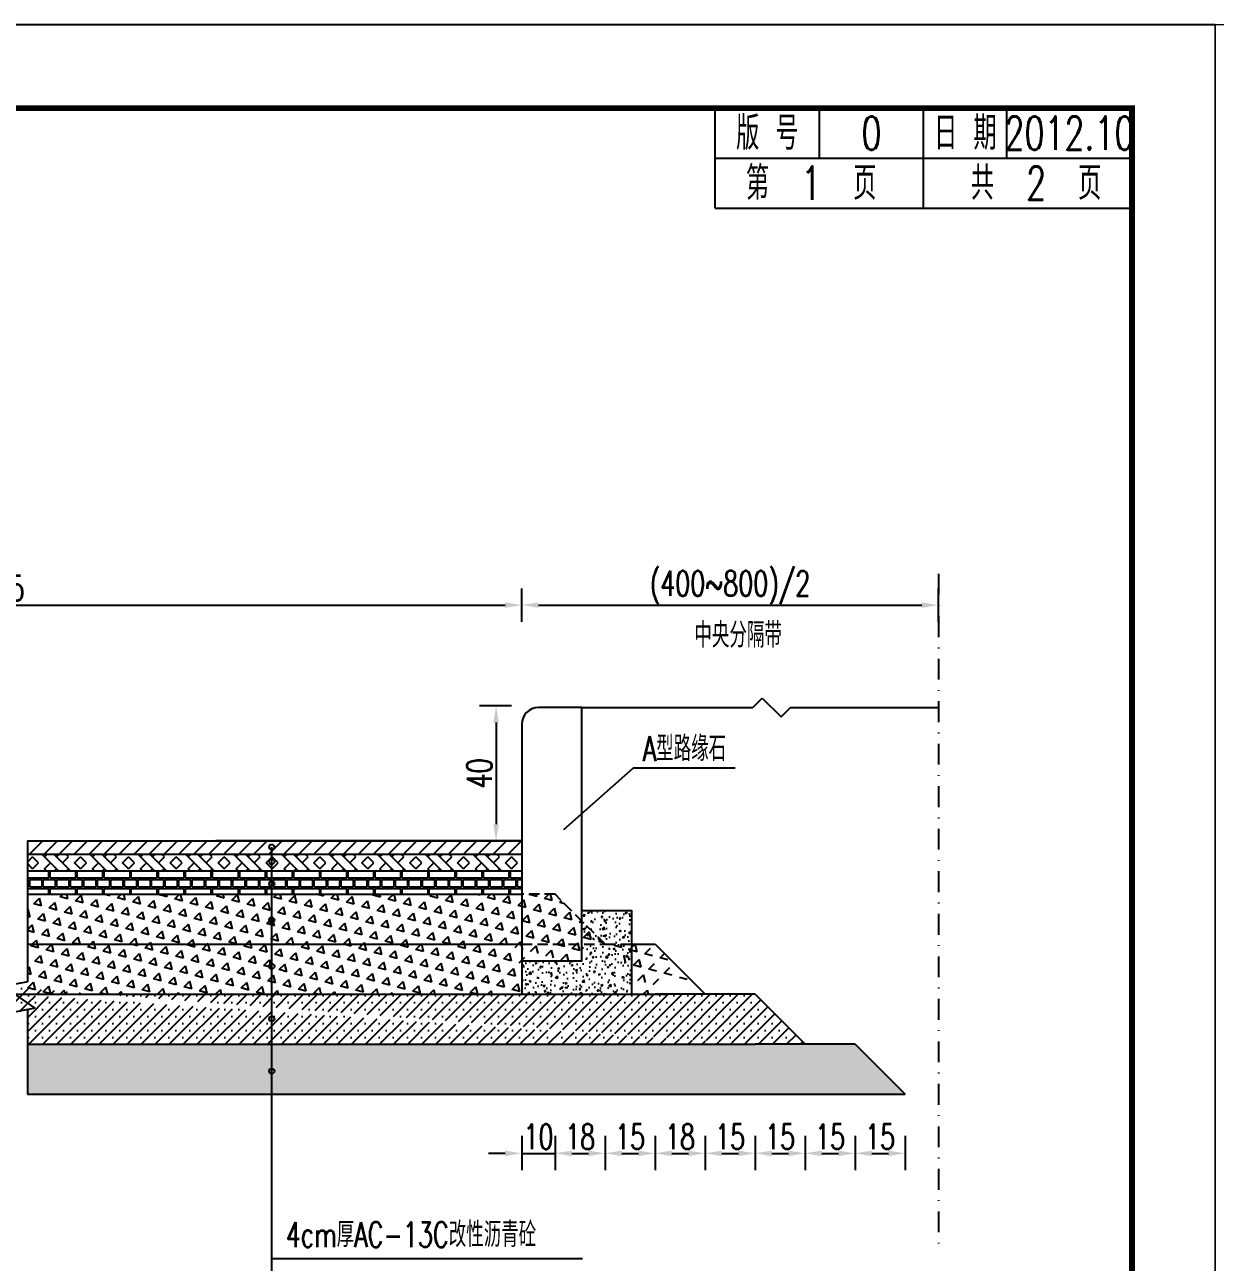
# Model space of a CAD drawing. Extents: x -728 to 112, y -1287 to -990.
# Drawn here: x -451.1 to -308.2, y -1138.3 to -989.8 of the extents above; entities that cross this region are included whole.
import ezdxf
from ezdxf.enums import TextEntityAlignment as Align

# ---------------------------------------------------------------- set-up
doc = ezdxf.new("R2010")
doc.units = 0
doc.header["$LTSCALE"] = 5
doc.header["$PDMODE"] = 32
doc.header["$PDSIZE"] = 0.3
doc.linetypes.add('DASHDOT', pattern=[1, 0.5, -0.25, 0, -0.25])
doc.linetypes.add('HIDDEN', pattern=[0.375, 0.25, -0.125])
doc.layers.get('0').update_dxf_attribs({"linetype": 'CONTINUOUS'})
doc.layers.get('Defpoints').update_dxf_attribs({"linetype": 'CONTINUOUS'})
for name, color, linetype in [('1', 3, 'CONTINUOUS'), ('2', 2, 'HIDDEN'), ('YOLLOW', 7, 'CONTINUOUS'), ('图框', 7, 'CONTINUOUS'), ('尺寸标注', 2, 'CONTINUOUS'), ('路面结构', 2, 'CONTINUOUS'), ('钢筋', 1, 'CONTINUOUS')]:
    doc.layers.add(name, color=color, linetype=linetype)
doc.layers.add('标注', color=4, linetype='CONTINUOUS', lineweight=15)
doc.styles.get("Standard").update_dxf_attribs({"font": 'simplex1.shx', "width": 0.7, "bigfont": 'hztxt.shx'})
doc.dimstyles.new('比例1：200', dxfattribs={"dimtxt": 3, "dimasz": 2, "dimexe": 2, "dimexo": 1, "dimgap": 0.5, "dimtad": 1, "dimlfac": 20, "dimzin": 13, "dimdsep": 46, "dimtxsty": 'Standard', "dimcen": -0.09, "dimclrd": 256, "dimclre": 256, "dimclrt": 7, "dimaunit": 1, "dimadec": 0, "dimazin": 2, "dimtfac": 0.0005, "dimtix": 1, "dimtmove": 2, "dimatfit": 3, "dimfxl": 0, "dimtolj": 1, "dimtzin": 13, "dimarcsym": 0})
pattern_1 = [(45, (-1822.9186, -1858.1006), (-0.841899, 0.841899), []), (45, (-1822.0767, -1858.1006), (-0.841899, 0.841899), [0, -1.190625])]

# ---------------------------------------------------------------- blocks, each defined once
blk = doc.blocks.new('*D11')
at = {"layer": 'Defpoints', "color": 0}
for p in [(-351.43, -1122.12), (-345.43, -1122.12), (-345.43, -1125.22)]:
    blk.add_point(p, dxfattribs=at)
at = {"layer": '标注', "lineweight": -2}
for p, q in [((-351.43, -1123.12), (-351.43, -1127.22)), ((-345.43, -1123.12), (-345.43, -1127.22)), ((-349.43, -1125.22), (-347.43, -1125.22))]:
    blk.add_line(p, q, dxfattribs=at)
at = {"layer": '标注'}
for points in [[(-349.43, -1124.89), (-349.43, -1125.56), (-351.43, -1125.22)], [(-347.43, -1124.89), (-347.43, -1125.56), (-345.43, -1125.22)]]:
    blk.add_solid(points, dxfattribs=at)
at = {"layer": '标注', "color": 7, "insert": (-348.43, -1123.22), "char_height": 3, "attachment_point": 5}
blk.add_mtext('\\A1;15', dxfattribs=at)
blk = doc.blocks.new('*D12')
at = {"layer": 'Defpoints', "color": 0}
for p in [(-357.43, -1122.12), (-351.43, -1122.12), (-351.43, -1125.22)]:
    blk.add_point(p, dxfattribs=at)
at = {"layer": '标注', "lineweight": -2}
for p, q in [((-357.43, -1123.12), (-357.43, -1127.22)), ((-351.43, -1123.12), (-351.43, -1127.22)), ((-355.43, -1125.22), (-353.43, -1125.22))]:
    blk.add_line(p, q, dxfattribs=at)
at = {"layer": '标注'}
for points in [[(-355.43, -1124.89), (-355.43, -1125.56), (-357.43, -1125.22)], [(-353.43, -1124.89), (-353.43, -1125.56), (-351.43, -1125.22)]]:
    blk.add_solid(points, dxfattribs=at)
at = {"layer": '标注', "color": 7, "insert": (-354.43, -1123.22), "char_height": 3, "attachment_point": 5}
blk.add_mtext('\\A1;15', dxfattribs=at)
blk = doc.blocks.new('*D13')
at = {"layer": 'Defpoints', "color": 0}
for p in [(-363.43, -1122.12), (-357.43, -1122.12), (-357.43, -1125.22)]:
    blk.add_point(p, dxfattribs=at)
at = {"layer": '标注', "lineweight": -2}
for p, q in [((-363.43, -1123.12), (-363.43, -1127.22)), ((-357.43, -1123.12), (-357.43, -1127.22)), ((-361.43, -1125.22), (-359.43, -1125.22))]:
    blk.add_line(p, q, dxfattribs=at)
at = {"layer": '标注'}
for points in [[(-361.43, -1124.89), (-361.43, -1125.56), (-363.43, -1125.22)], [(-359.43, -1124.89), (-359.43, -1125.56), (-357.43, -1125.22)]]:
    blk.add_solid(points, dxfattribs=at)
at = {"layer": '标注', "color": 7, "insert": (-360.43, -1123.22), "char_height": 3, "attachment_point": 5}
blk.add_mtext('\\A1;15', dxfattribs=at)
blk = doc.blocks.new('*D14')
at = {"layer": 'Defpoints', "color": 0}
for p in [(-369.43, -1122.12), (-363.43, -1122.12), (-363.43, -1125.22)]:
    blk.add_point(p, dxfattribs=at)
at = {"layer": '标注', "lineweight": -2}
for p, q in [((-369.43, -1123.12), (-369.43, -1127.22)), ((-363.43, -1123.12), (-363.43, -1127.22)), ((-367.43, -1125.22), (-365.43, -1125.22))]:
    blk.add_line(p, q, dxfattribs=at)
at = {"layer": '标注'}
for points in [[(-367.43, -1124.89), (-367.43, -1125.56), (-369.43, -1125.22)], [(-365.43, -1124.89), (-365.43, -1125.56), (-363.43, -1125.22)]]:
    blk.add_solid(points, dxfattribs=at)
at = {"layer": '标注', "color": 7, "insert": (-366.43, -1123.22), "char_height": 3, "attachment_point": 5}
blk.add_mtext('\\A1;15', dxfattribs=at)
blk = doc.blocks.new('*D15')
at = {"layer": 'Defpoints', "color": 0}
for p in [(-375.43, -1122.12), (-369.43, -1122.12), (-369.43, -1125.22)]:
    blk.add_point(p, dxfattribs=at)
at = {"layer": '标注', "lineweight": -2}
for p, q in [((-375.43, -1123.12), (-375.43, -1127.22)), ((-369.43, -1123.12), (-369.43, -1127.22)), ((-373.43, -1125.22), (-371.43, -1125.22))]:
    blk.add_line(p, q, dxfattribs=at)
at = {"layer": '标注'}
for points in [[(-373.43, -1124.89), (-373.43, -1125.56), (-375.43, -1125.22)], [(-371.43, -1124.89), (-371.43, -1125.56), (-369.43, -1125.22)]]:
    blk.add_solid(points, dxfattribs=at)
at = {"layer": '标注', "color": 7, "insert": (-372.43, -1123.22), "char_height": 3, "attachment_point": 5}
blk.add_mtext('\\A1;18', dxfattribs=at)
blk = doc.blocks.new('*D16')
at = {"layer": 'Defpoints', "color": 0}
for p in [(-381.43, -1122.12), (-375.43, -1122.12), (-375.43, -1125.22)]:
    blk.add_point(p, dxfattribs=at)
at = {"layer": '标注', "lineweight": -2}
for p, q in [((-381.43, -1123.12), (-381.43, -1127.22)), ((-375.43, -1123.12), (-375.43, -1127.22)), ((-379.43, -1125.22), (-377.43, -1125.22))]:
    blk.add_line(p, q, dxfattribs=at)
at = {"layer": '标注'}
for points in [[(-379.43, -1124.89), (-379.43, -1125.56), (-381.43, -1125.22)], [(-377.43, -1124.89), (-377.43, -1125.56), (-375.43, -1125.22)]]:
    blk.add_solid(points, dxfattribs=at)
at = {"layer": '标注', "color": 7, "insert": (-378.43, -1123.22), "char_height": 3, "attachment_point": 5}
blk.add_mtext('\\A1;15', dxfattribs=at)
blk = doc.blocks.new('*D17')
at = {"layer": 'Defpoints', "color": 0}
for p in [(-387.43, -1122.12), (-381.43, -1122.12), (-381.43, -1125.22)]:
    blk.add_point(p, dxfattribs=at)
at = {"layer": '标注', "lineweight": -2}
for p, q in [((-387.43, -1123.12), (-387.43, -1127.22)), ((-381.43, -1123.12), (-381.43, -1127.22)), ((-385.43, -1125.22), (-383.43, -1125.22))]:
    blk.add_line(p, q, dxfattribs=at)
at = {"layer": '标注'}
for points in [[(-385.43, -1124.89), (-385.43, -1125.56), (-387.43, -1125.22)], [(-383.43, -1124.89), (-383.43, -1125.56), (-381.43, -1125.22)]]:
    blk.add_solid(points, dxfattribs=at)
at = {"layer": '标注', "color": 7, "insert": (-384.43, -1123.22), "char_height": 3, "attachment_point": 5}
blk.add_mtext('\\A1;18', dxfattribs=at)
blk = doc.blocks.new('*D18')
at = {"layer": 'Defpoints', "color": 0}
for p in [(-391.43, -1122.12), (-387.43, -1122.12), (-387.43, -1125.22)]:
    blk.add_point(p, dxfattribs=at)
at = {"layer": '标注', "lineweight": -2}
for p, q in [((-391.43, -1123.12), (-391.43, -1127.22)), ((-387.43, -1123.12), (-387.43, -1127.22)), ((-393.43, -1125.22), (-395.43, -1125.22)), ((-391.43, -1125.22), (-387.43, -1125.22)), ((-385.43, -1125.22), (-383.43, -1125.22))]:
    blk.add_line(p, q, dxfattribs=at)
at = {"layer": '标注'}
for points in [[(-393.43, -1124.89), (-393.43, -1125.56), (-391.43, -1125.22)], [(-385.43, -1124.89), (-385.43, -1125.56), (-387.43, -1125.22)]]:
    blk.add_solid(points, dxfattribs=at)
at = {"layer": '标注', "color": 7, "insert": (-389.43, -1123.22), "char_height": 3, "attachment_point": 5}
blk.add_mtext('\\A1;10', dxfattribs=at)
blk = doc.blocks.new('*D21')
at = {"layer": 'Defpoints', "color": 0}
for p in [(-391.43, -1059.45), (-518, -1062.47), (-391.43, -1062.47)]:
    blk.add_point(p, dxfattribs=at)
at = {"layer": '标注', "lineweight": -2}
for p, q in [((-518, -1061.47), (-518, -1057.45)), ((-391.43, -1061.47), (-391.43, -1057.45)), ((-516, -1059.45), (-393.43, -1059.45))]:
    blk.add_line(p, q, dxfattribs=at)
at = {"layer": '标注'}
for points in [[(-516, -1059.12), (-516, -1059.78), (-518, -1059.45)], [(-393.43, -1059.12), (-393.43, -1059.78), (-391.43, -1059.45)]]:
    blk.add_solid(points, dxfattribs=at)
at = {"layer": '标注', "color": 7, "insert": (-454.72, -1057.45), "char_height": 3, "attachment_point": 5}
blk.add_mtext('\\A1;1175', dxfattribs=at)
blk = doc.blocks.new('*D22')
at = {"layer": 'Defpoints', "color": 0}
for p in [(-341.43, -1059.45), (-391.43, -1062.47), (-341.43, -1062.47)]:
    blk.add_point(p, dxfattribs=at)
at = {"layer": '标注', "lineweight": -2}
for p, q in [((-391.43, -1061.47), (-391.43, -1057.45)), ((-341.43, -1061.47), (-341.43, -1057.45)), ((-389.43, -1059.45), (-343.43, -1059.45))]:
    blk.add_line(p, q, dxfattribs=at)
at = {"layer": '标注'}
for points in [[(-389.43, -1059.12), (-389.43, -1059.78), (-391.43, -1059.45)], [(-343.43, -1059.12), (-343.43, -1059.78), (-341.43, -1059.45)]]:
    blk.add_solid(points, dxfattribs=at)
at = {"layer": '标注', "color": 7, "insert": (-366.43, -1057.35), "char_height": 3, "attachment_point": 5}
blk.add_mtext('\\A1;(400~800)/2', dxfattribs=at)
blk = doc.blocks.new('*D24')
at = {"layer": 'Defpoints', "color": 0}
for p in [(-391.66, -1071.54), (-394.51, -1087.74), (-391.66, -1087.74)]:
    blk.add_point(p, dxfattribs=at)
at = {"layer": '标注', "lineweight": -2}
for p, q in [((-392.66, -1071.54), (-396.51, -1071.54)), ((-394.51, -1073.54), (-394.51, -1085.74)), ((-392.66, -1087.74), (-396.51, -1087.74))]:
    blk.add_line(p, q, dxfattribs=at)
at = {"layer": '标注'}
for points in [[(-394.85, -1073.54), (-394.18, -1073.54), (-394.51, -1071.54)], [(-394.85, -1085.74), (-394.18, -1085.74), (-394.51, -1087.74)]]:
    blk.add_solid(points, dxfattribs=at)
at = {"layer": '标注', "color": 7, "insert": (-396.51, -1079.64), "char_height": 3, "attachment_point": 5, "rotation": 90}
blk.add_mtext('\\A1;40', dxfattribs=at)
blk = doc.blocks.new('series')
at = {"width": 0.75}
for tag, height, p in [('页码', 4, (-35, -19)), ('图名', 5, (-220, -282)), ('图号', 5, (-20, -282))]:
    blk.add_attdef(tag, text='', height=height, dxfattribs=at).set_placement(p, align=Align.MIDDLE_CENTER)
blk = doc.blocks.new('123')
blk.add_lwpolyline([(-308.2, -1286.83), (-308.2, -989.83), (-728.2, -989.83), (-728.2, -1286.83)], close=True)

msp = doc.modelspace()

# ---------------------------------------------------------------- hatches: boundary and pattern name
at = {"layer": '尺寸标注'}
h = msp.add_hatch(dxfattribs=at)
h.set_pattern_fill('ANSI31', color=256, scale=0.4, style=0)
h.set_pattern_definition([(45, (-1010.5014, -654.2993), (-0.8980256, 0.8980256), [])])
edge = h.paths.add_edge_path()
edge.add_line((-506.40029, -1087.73687), (-452.76692, -1087.73687))
edge.add_line((-452.76692, -1087.73687), (-452.76692, -1089.33687))
edge.add_line((-506.40029, -1089.33687), (-452.76692, -1089.33687))
edge.add_line((-518.00092, -1087.73687), (-518.00092, -1089.33687))
h.paths.add_polyline_path([(-450.76692, -1087.73687), (-450.76692, -1089.33687), (-391.43258, -1089.33687), (-391.43258, -1087.73687)])
h = msp.add_hatch(dxfattribs=at)
h.set_pattern_fill('BOX', color=256, scale=0.16, angle=45, style=0)
h.set_pattern_definition([(135, (-1010.5014, -654.2993), (-2.873682, -2.873682), []), (135, (-1009.783, -653.581), (-2.873682, -2.873682), []), (45, (-1010.5014, -654.2993), (-2.873682, 2.873682), [-1.016, 1.016]), (45, (-1011.22, -653.581), (-2.873682, 2.873682), [-1.016, 1.016]), (45, (-1011.9383, -652.8624), (-2.873682, 2.873682), [1.016, -1.016]), (45, (-1012.6567, -652.144), (-2.873682, 2.873682), [1.016, -1.016]), (135, (-1009.0646, -652.8624), (-2.873682, -2.873682), [1.016, -1.016]), (135, (-1008.346, -652.144), (-2.873682, -2.873682), [1.016, -1.016])])
h.paths.add_polyline_path([(-391.43258, -1089.33687), (-391.43258, -1091.33687), (-450.76692, -1091.33687), (-450.76692, -1089.33687)])
h = msp.add_hatch(dxfattribs=at)
h.set_pattern_fill('AR-BRELM', color=256, scale=0.016, style=0)
h.set_pattern_definition([(0, (-1010.5014, -654.2993), (0, 2.167744), [3.0988, -0.1524]), (0, (-1010.5014, -653.3849), (0, 2.167744), [3.0988, -0.1524]), (0, (-1009.6886, -653.2154), (0, 2.167744), [1.4732, -0.1524]), (0, (-1009.6886, -652.301), (0, 2.167744), [1.4732, -0.1524]), (90, (-1010.5014, -654.2993), (-3.2512, 2e-16), [0.9144, -1.253338]), (90, (-1010.6538, -654.2993), (-3.2512, 2e-16), [0.9144, -1.253338]), (90, (-1009.6886, -653.2154), (-1.6256, 1e-16), [0.9144, -1.2533376]), (90, (-1009.841, -653.2154), (-1.6256, 1e-16), [0.9144, -1.2533376])])
h.paths.add_polyline_path([(-450.76692, -1091.33687), (-450.76692, -1094.13687), (-391.43258, -1094.13687), (-391.43258, -1091.33687)])
at = {"layer": '尺寸标注', "linetype": 'Continuous', "ltscale": 2}
h = msp.add_hatch(dxfattribs=at)
h.set_pattern_fill('AR-CONC', color=256, scale=0.3, style=0)
h.set_pattern_definition([(50, (-5239.3882, -70.2602), (2.15178055, -0.1882564), [0.225, -2.475]), (355, (-5239.3882, -70.2602), (-0.416254, 2.2565764), [0.18, -1.98]), (100.4514, (-5239.2088, -70.276), (1.73552815, 2.0683186), [0.1912206, -2.1034263]), (46.1842, (-5239.3882, -69.6602), (3.2017231, -0.496557), [0.3375, -3.7125]), (96.6356, (-5239.1214, -69.7016), (2.8039881, 2.9223536), [0.2868309, -3.155139]), (351.1842, (-5239.388, -69.6602), (2.8039858, 2.9223558), [0.27, -2.97]), (21, (-5239.0882, -69.8102), (1.79072116, -1.2078567), [0.225, -2.475]), (326, (-5239.0882, -69.8102), (0.729946, 2.1754501), [0.18, -1.98]), (71.4514, (-5238.939, -69.9109), (2.5206679, 0.9675915), [0.1912206, -2.1034263]), (37.5, (-5239.3882, -70.2602), (0.03647957, 0.99868156), [0, -1.956, 0, -2.01, 0, -1.9875]), (7.5, (-5239.3882, -70.2602), (0.78920861, 1.18323514), [0, -1.146, 0, -1.911, 0, -0.7575]), (327.5, (-5240.0572, -70.2602), (1.60146731, -0.06766462), [0, -0.75, 0, -2.34, 0, -3.105]), (317.5, (-5240.3572, -70.2602), (1.7495585, 0.30031495), [0, -0.975, 0, -1.554, 0, -2.205])])
h.paths.add_polyline_path([(-380.23258, -1101.33687), (-384.23258, -1097.33687), (-384.23258, -1102.13687), (-391.43258, -1102.13687), (-391.43258, -1106.1369), (-378.23258, -1106.1369), (-378.23258, -1103.33687)])
h.paths.add_polyline_path([(-378.23258, -1096.1369), (-384.23258, -1096.1369), (-384.23258, -1097.33687), (-380.23258, -1101.33687), (-378.23258, -1103.33687)])
at = {"layer": '路面结构'}
h = msp.add_hatch(dxfattribs=at)
h.set_pattern_fill('TRIANG', color=256, scale=0.2, angle=45, style=0)
h.set_pattern_definition([(105, (-1822.9186, -1858.1006), (-1.8400883, 0.4930504), [0.9525, -0.9525]), (165, (-1822.9186, -1858.1006), (-1.3470383, -1.347038), [0.9525, -0.9525]), (45, (-1823.8386, -1857.854), (-0.49305, 1.8400884), [0.9525, -0.9525])])
h.paths.add_polyline_path([(-450.76692, -1094.13687), (-450.76692, -1100.13687), (-391.43258, -1100.13687), (-381.43258, -1100.13687), (-387.43258, -1094.13687), (-391.43258, -1094.13687)])
h = msp.add_hatch(dxfattribs=at)
h.set_pattern_fill('SACNCR', color=256, scale=0.5, style=0)
h.set_pattern_definition(pattern_1)
h.paths.add_polyline_path([(-534.00092, -1106.13687), (-452.29046, -1106.13687)], flags=17)
edge = h.paths.add_edge_path()
edge.add_line((-546.00092, -1106.13687), (-552.00092, -1112.13687))
edge.add_line((-546.00092, -1106.13687), (-534.00092, -1106.13687))
edge.add_line((-453.64198, -1105.21464), (-449.86407, -1107.79255))
edge.add_line((-449.86407, -1107.79255), (-452.76692, -1108.35337))
edge.add_line((-452.76692, -1108.35337), (-452.76692, -1118.13687))
edge.add_line((-546.00092, -1112.13687), (-452.76692, -1112.13687))
edge.add_line((-558.00092, -1112.13687), (-546.00092, -1112.13687))
h = msp.add_hatch(dxfattribs=at)
h.set_pattern_fill('SACNCR', color=256, scale=0.5, style=0)
h.set_pattern_definition(pattern_1)
edge = h.paths.add_edge_path()
edge.add_line((-453.64198, -1105.21464), (-449.86407, -1107.79255))
edge.add_line((-449.86407, -1107.79255), (-452.76692, -1108.35337))
edge.add_line((-450.76692, -1107.96698), (-450.76692, -1112.13687))
edge.add_line((-450.76692, -1112.13687), (-363.43258, -1112.13687))
edge.add_line((-452.29046, -1106.13687), (-375.43258, -1106.13687))
edge.add_line((-363.43258, -1106.13687), (-375.43258, -1106.13687))
edge.add_line((-363.43258, -1106.13687), (-357.43258, -1112.13687))
edge.add_line((-351.43258, -1112.13687), (-363.43258, -1112.13687))
h = msp.add_hatch(dxfattribs=at)
h.set_pattern_fill('GRAVEL', color=8, scale=0.2, style=0)
h.set_pattern_definition([(228.0128, (-1819.26096, -1853.0206), (-40.64003453, -45.72005618), [0.683442, -67.661]), (184.9697, (-1819.71816, -1853.5286), (60.960098612, 5.07996415), [1.17281, -116.108]), (132.5104, (-1820.88656, -1853.6302), (50.799963037, -55.880054585), [0.826964, -81.8694]), (267.2737, (-1822.86776, -1854.9002), (5.07997794, 101.599967307), [1.06801, -105.7328]), (292.8337, (-1822.91856, -1855.967), (-25.40007211, 60.96003466), [1.047268, -103.6796]), (357.2737, (-1822.51216, -1856.9322), (-101.599967307, 5.07997794), [1.06801, -105.7328]), (37.6942, (-1821.44536, -1856.983), (-66.040041722, -50.799954714), [1.412388, -139.8262]), (72.2553, (-1820.32776, -1856.1194), (35.56007113, 111.760032412), [1.33344, -132.0106]), (121.4296, (-1819.92136, -1854.8494), (-40.64001047, 66.03992232), [1.071626, -106.091]), (175.2364, (-1820.48016, -1853.935), (55.87995611, -5.07995233), [1.223426, -59.9478]), (222.3974, (-1821.69936, -1853.8334), (-60.960001834, -55.879927301), [1.582156, -156.6336]), (138.8141, (-1817.83856, -1854.951), (-35.55997735, 30.47995311), [0.54001, -53.4612]), (171.4692, (-1818.24496, -1854.5954), (66.03989919, -10.1600256), [1.027364, -101.7092]), (225, (-1819.261, -1854.443), (-1e-15, -5.0799965), [0.718418, -6.46578]), (203.1986, (-1819.61656, -1853.8334), (25.40008565, 10.16004455), [0.386882, -38.3012]), (291.8014, (-1819.9722, -1853.9858), (-5.08000356, 15.2400098), [0.547132, -26.8096]), (30.9638, (-1819.769, -1854.4938), (15.2399839, 10.1600079), [0.88864, -28.7326]), (161.5651, (-1819.007, -1854.0366), (10.1600046, -5.0799924), [0.642574, -15.4218]), (16.3895, (-1822.91856, -1853.9858), (50.80002803, 15.2399683), [0.900176, -89.1176]), (70.3462, (-1822.05496, -1853.7318), (-20.31994338, -55.87992098), [0.755198, -74.7644]), (293.1986, (-1819.00696, -1853.0206), (-10.16004455, 25.40008565), [0.77376, -37.9144]), (343.6105, (-1818.70216, -1853.7318), (-50.80002803, 15.2399683), [0.900176, -89.1176]), (339.444, (-1822.91856, -1857.1354), (-25.40003153, 10.15998767), [0.86807, -42.5354]), (294.7751, (-1822.10576, -1857.4402), (-25.39994081, 55.87997405), [0.727344, -72.0072]), (66.8014, (-1818.95616, -1858.1006), (10.16004455, 25.40008565), [0.77376, -37.9144]), (17.354, (-1818.65136, -1857.3894), (-66.040003564, -20.31996935), [0.851566, -84.3048]), (69.444, (-1821.44536, -1858.1006), (-10.15998767, -25.40003153), [0.434036, -42.9696]), (101.3099, (-1819.261, -1858.1006), (-5.0799749, 20.3199349), [0.25903, -25.644]), (165.9638, (-1819.3118, -1857.8466), (15.2400107, -5.0799912), [1.047268, -19.8981]), (186.009, (-1820.32776, -1857.5926), (50.79992509, 5.079988137), [0.970534, -96.0828]), (303.6901, (-1819.769, -1854.951), (-5.0800017, 10.1599902), [0.732648, -17.58356]), (353.1572, (-1819.36256, -1855.5606), (86.360035713, -10.160045503), [1.279114, -126.632]), (60.9454, (-1818.09256, -1855.713), (-20.31995273, -35.55991522), [0.523016, -51.7788]), (90, (-1817.8386, -1855.256), (-5.08, 5.08), [0.3048, -4.7752]), (120.2564, (-1820.42936, -1857.4402), (20.31995693, -35.559982065), [0.705734, -69.8678]), (48.0128, (-1820.78496, -1856.8306), (40.64003453, 45.72005618), [1.366886, -66.9776]), (0, (-1819.8706, -1855.8146), (5.08, 5.08), [1.3208, -3.7592]), (325.3048, (-1818.54976, -1855.8146), (-50.79991198, 35.56000338), [0.80322, -79.5186]), (254.0546, (-1817.88936, -1856.2718), (-5.08001296, -20.3200484), [0.739658, -36.2434]), (207.646, (-1818.09256, -1856.983), (-96.519966098, -50.80003195), [1.20429, -119.225]), (175.4261, (-1819.15936, -1857.5418), (-66.04001521, 5.079975422), [1.274058, -126.1316]), (175.4261, (-1819.15936, -1857.5418), (-66.04001521, 5.079975422), [1.274058, -126.1316])])
h.paths.add_polyline_path([(-450.76692, -1118.13687), (-345.43258, -1118.13687), (-351.43258, -1112.13687), (-363.43258, -1112.13687), (-450.76692, -1112.13687)])

# ---------------------------------------------------------------- linework, layer by layer
at = {"color": 0}
msp.add_line((-308.20035, -989.82642), (-728.20035, -989.82642), dxfattribs=at)
msp.add_line((-308.20035, -989.82642), (-728.20035, -989.82642), dxfattribs=at)
at = {"color": 1}
msp.add_line((-391.43258, -1087.73687), (-428.15973, -1087.73687), dxfattribs=at)
at = {"layer": '1', "color": 1, "linetype": 'Continuous'}
msp.add_lwpolyline([(-384.23258, -1071.73687), (-389.43258, -1071.73687, 0.414213562), (-391.43258, -1073.73687), (-391.43258, -1102.13687), (-384.23258, -1102.13687)], format="xyb", close=True, dxfattribs=at)
at = {"layer": '2', "linetype": 'DASHDOT'}
msp.add_line((-341.43258, -1055.68773), (-341.43258, -1137.16058), dxfattribs=at)
at = {"layer": 'YOLLOW', "color": 0}
msp.add_line((-421.42915, -1200.13352), (-421.42915, -1088.47631), dxfattribs=at)
at = {"layer": '图框'}
for p, q in [((-368.20035, -1011.82642), (-368.20035, -999.82642)), ((-355.70035, -1005.82642), (-355.70035, -999.82642)), ((-343.20035, -1005.82642), (-343.20035, -999.82642)), ((-333.20035, -1005.82642), (-333.20035, -999.82642)), ((-368.20035, -1005.82642), (-318.20035, -1005.82642)), ((-343.20035, -1011.82642), (-343.20035, -1005.82642)), ((-368.20035, -1011.82642), (-318.20035, -1011.82642))]:
    msp.add_line(p, q, dxfattribs=at)
at = {"layer": '图框', "const_width": 0.7}
msp.add_lwpolyline([(-318.20035, -999.82642), (-698.20035, -999.82642), (-698.20035, -1276.82642), (-318.20035, -1276.82642), (-318.20035, -999.82642)], dxfattribs=at)
at = {"layer": '尺寸标注', "linetype": 'Continuous'}
for p, q in [((-363.6738, -1071.70533), (-362.56896, -1070.6005)), ((-362.56896, -1070.6005), (-360.29622, -1072.87324)), ((-360.29622, -1072.87324), (-359.12831, -1071.70533)), ((-450.76692, -1104.65315), (-453.64198, -1105.21464)), ((-453.64198, -1105.21464), (-449.86407, -1107.79255)), ((-449.86407, -1107.79255), (-452.76692, -1108.35337))]:
    msp.add_line(p, q, dxfattribs=at)
at = {"layer": '尺寸标注', "color": 2, "linetype": 'Continuous'}
for p, q in [((-450.76692, -1087.73687), (-450.76692, -1094.13687)), ((-450.76692, -1094.13687), (-450.76692, -1100.13687)), ((-450.76692, -1100.13687), (-450.76692, -1104.65315)), ((-450.76692, -1107.96698), (-450.76692, -1112.13687)), ((-450.76692, -1112.13687), (-450.76692, -1118.13687))]:
    msp.add_line(p, q, dxfattribs=at)
at = {"layer": '尺寸标注'}
for p, q in [((-450.76692, -1087.73687), (-450.76692, -1089.33687)), ((-391.43258, -1087.73687), (-391.43258, -1089.33687)), ((-450.76692, -1089.33687), (-450.76692, -1091.33687)), ((-391.43258, -1089.33687), (-391.43258, -1091.33687)), ((-450.76692, -1091.33687), (-450.76692, -1094.13687)), ((-391.43258, -1091.33687), (-391.43258, -1094.13687))]:
    msp.add_line(p, q, dxfattribs=at)
at = {"layer": '尺寸标注', "color": 7, "linetype": 'Continuous'}
msp.add_line((-421.42915, -1137.85335), (-384.144, -1137.85335), dxfattribs=at)
at = {"layer": '尺寸标注', "linetype": 'Continuous'}
msp.add_lwpolyline([(-365.80357, -1078.99356), (-378.05686, -1078.99356), (-386.43767, -1086.41408)], dxfattribs=at)
at = {"layer": '尺寸标注', "color": 1, "linetype": 'Continuous'}
for centre in [(-421.42915, -1088.47631), (-421.42915, -1090.22786), (-421.42915, -1092.87644), (-421.42915, -1097.23849), (-421.42915, -1102.78324), (-421.42915, -1109.08016), (-421.42915, -1115.35709)]:
    msp.add_circle(centre, 0.31689, dxfattribs=at)
at = {"layer": '路面结构', "color": 1}
for p, q in [((-384.23258, -1071.73687), (-363.70533, -1071.73687)), ((-359.15985, -1071.73687), (-341.43258, -1071.73687)), ((-450.76692, -1087.73687), (-391.43258, -1087.73687)), ((-450.76692, -1100.13687), (-391.43258, -1100.13687)), ((-378.23258, -1100.13687), (-375.43258, -1100.13687)), ((-375.43258, -1100.13687), (-369.43258, -1106.13687)), ((-363.43258, -1106.13687), (-375.43258, -1106.13687)), ((-363.43258, -1106.13687), (-357.43258, -1112.13687)), ((-351.43258, -1112.13687), (-363.43258, -1112.13687)), ((-351.43258, -1112.13687), (-345.43258, -1118.13687)), ((-450.76692, -1118.13687), (-345.43258, -1118.13687))]:
    msp.add_line(p, q, dxfattribs=at)
at = {"layer": '路面结构', "color": 3}
for p, q in [((-450.76692, -1089.33687), (-391.43258, -1089.33687)), ((-450.76692, -1089.33687), (-391.43258, -1089.33687)), ((-450.76692, -1091.33687), (-391.43258, -1091.33687)), ((-450.76692, -1094.13687), (-391.43258, -1094.13687)), ((-452.29046, -1106.13687), (-373.8326, -1106.13687)), ((-452.29046, -1106.13687), (-375.43258, -1106.13687)), ((-450.76692, -1112.13687), (-363.43258, -1112.13687))]:
    msp.add_line(p, q, dxfattribs=at)
at = {"layer": '路面结构'}
for p, q in [((-450.35695, -1100.32095), (-450.17286, -1100.13687)), ((-449.4369, -1100.5678), (-450.35694, -1100.32128)), ((-449.8639, -1102.16104), (-449.19038, -1101.48752)), ((-449.43718, -1100.56765), (-449.55261, -1100.13687)), ((-448.94413, -1102.40773), (-449.19065, -1101.48769)), ((-448.51686, -1100.814), (-447.84334, -1100.14048)), ((-447.59681, -1101.06085), (-448.51685, -1100.81433)), ((-447.59709, -1101.0607), (-447.84362, -1100.14065)), ((-446.67677, -1101.30705), (-446.00325, -1100.63353)), ((-445.75672, -1101.5539), (-446.67676, -1101.30738)), ((-445.757, -1101.55375), (-446.00353, -1100.6337)), ((-444.83668, -1101.8001), (-444.16316, -1101.12658)), ((-444.40968, -1100.20687), (-444.67091, -1100.13687)), ((-444.40997, -1100.20671), (-444.42868, -1100.13687)), ((-443.91691, -1102.0468), (-444.16344, -1101.12675)), ((-443.48964, -1100.45306), (-443.17345, -1100.13687)), ((-442.56959, -1100.69992), (-443.48964, -1100.45339)), ((-442.56988, -1100.69976), (-442.7207, -1100.13687)), ((-441.64955, -1100.94611), (-440.97604, -1100.27259)), ((-440.7295, -1101.19297), (-441.64955, -1100.94644)), ((-440.72979, -1101.19281), (-440.97631, -1100.27276)), ((-439.80947, -1101.43916), (-439.13595, -1100.76564)), ((-438.88941, -1101.68602), (-439.80946, -1101.43949)), ((-438.8897, -1101.68586), (-439.13623, -1100.76582)), ((-437.54238, -1100.33898), (-438.29666, -1100.13687)), ((-437.96938, -1101.93221), (-437.29586, -1101.25869)), ((-437.54266, -1100.33882), (-437.59678, -1100.13687)), ((-437.04961, -1102.17891), (-437.29614, -1101.25887)), ((-436.62234, -1100.58518), (-436.17403, -1100.13687)), ((-435.70229, -1100.83203), (-436.62233, -1100.5855)), ((-435.70257, -1100.83187), (-435.8888, -1100.13687)), ((-434.78225, -1101.07823), (-434.10873, -1100.40471)), ((-433.8622, -1101.32508), (-434.78224, -1101.07855)), ((-433.86249, -1101.32492), (-434.10901, -1100.40488)), ((-432.94216, -1101.57128), (-432.26864, -1100.89776)), ((-432.0224, -1101.81797), (-432.26892, -1100.89793)), ((-431.59512, -1100.22424), (-431.50775, -1100.13687)), ((-430.67507, -1100.47109), (-431.59512, -1100.22457)), ((-431.10207, -1102.06433), (-430.42856, -1101.39081)), ((-430.67536, -1100.47093), (-430.76487, -1100.13687)), ((-430.18231, -1102.31102), (-430.42883, -1101.39098)), ((-429.75504, -1100.71729), (-429.17462, -1100.13687)), ((-428.83498, -1100.96414), (-429.75503, -1100.71762)), ((-428.83527, -1100.96398), (-429.0569, -1100.13687)), ((-427.91495, -1101.21034), (-427.24143, -1100.53682)), ((-426.99489, -1101.45719), (-427.91494, -1101.21067)), ((-426.99518, -1101.45703), (-427.24171, -1100.53699)), ((-426.07486, -1101.70339), (-425.40134, -1101.02987)), ((-425.15509, -1101.95009), (-425.40162, -1101.03004)), ((-424.72782, -1100.35635), (-424.50834, -1100.13687)), ((-423.80777, -1100.6032), (-424.72781, -1100.35668)), ((-424.23477, -1102.19644), (-423.56125, -1101.52292)), ((-423.80806, -1100.60305), (-423.93297, -1100.13687)), ((-423.31501, -1102.44314), (-423.56153, -1101.52309)), ((-422.88773, -1100.8494), (-422.21421, -1100.17588)), ((-421.96768, -1101.09625), (-422.88772, -1100.84973)), ((-421.96797, -1101.0961), (-422.21449, -1100.17605)), ((-421.04764, -1101.34245), (-420.37412, -1100.66893)), ((-420.12759, -1101.5893), (-421.04763, -1101.34278)), ((-420.12788, -1101.58915), (-420.3744, -1100.6691)), ((-419.20756, -1101.8355), (-418.53404, -1101.16198)), ((-418.78055, -1100.24227), (-419.1739, -1100.13687)), ((-418.78084, -1100.24211), (-418.80904, -1100.13687)), ((-418.28779, -1102.0822), (-418.53432, -1101.16215)), ((-417.86052, -1100.48846), (-417.50892, -1100.13687)), ((-416.94046, -1100.73532), (-417.86051, -1100.48879)), ((-416.94075, -1100.73516), (-417.10107, -1100.13687)), ((-416.02043, -1100.98151), (-415.34691, -1100.30799)), ((-415.10037, -1101.22837), (-416.02042, -1100.98184)), ((-415.10066, -1101.22821), (-415.34719, -1100.30817)), ((-414.18034, -1101.47456), (-413.50682, -1100.80104)), ((-413.26028, -1101.72142), (-414.18033, -1101.47489)), ((-413.26058, -1101.72126), (-413.5071, -1100.80122)), ((-411.91325, -1100.37438), (-412.79965, -1100.13687)), ((-412.34025, -1101.96761), (-411.66673, -1101.29409)), ((-411.91354, -1100.37422), (-411.97714, -1100.13687)), ((-411.42049, -1102.21431), (-411.66701, -1101.29427)), ((-410.99321, -1100.62057), (-410.50951, -1100.13687)), ((-410.07316, -1100.86743), (-410.9932, -1100.6209)), ((-410.07345, -1100.86727), (-410.26916, -1100.13687)), ((-409.15312, -1101.11362), (-408.47961, -1100.4401)), ((-408.23307, -1101.36048), (-409.15311, -1101.11395)), ((-408.23336, -1101.36032), (-408.47989, -1100.44028)), ((-407.31304, -1101.60667), (-406.63952, -1100.93315)), ((-406.39327, -1101.85337), (-406.6398, -1100.93333)), ((-405.966, -1100.25963), (-405.84323, -1100.13687)), ((-405.04594, -1100.50649), (-405.96599, -1100.25997)), ((-405.47295, -1102.09972), (-404.79943, -1101.4262)), ((-405.04624, -1100.50633), (-405.14523, -1100.13687)), ((-404.55319, -1102.34642), (-404.79971, -1101.42638)), ((-404.12591, -1100.75268), (-403.51009, -1100.13687)), ((-403.20585, -1100.99954), (-404.1259, -1100.75302)), ((-403.20615, -1100.99939), (-403.43726, -1100.13687)), ((-402.28582, -1101.24573), (-401.6123, -1100.57221)), ((-401.36576, -1101.49259), (-402.28581, -1101.24607)), ((-401.36606, -1101.49244), (-401.61258, -1100.57239)), ((-400.44573, -1101.73878), (-399.77221, -1101.06526)), ((-400.01873, -1100.14555), (-400.05115, -1100.13687)), ((-400.01902, -1100.1454), (-400.02131, -1100.13687)), ((-399.52597, -1101.98549), (-399.7725, -1101.06544)), ((-399.09869, -1100.39175), (-398.84382, -1100.13687)), ((-398.17864, -1100.6386), (-399.09868, -1100.39208)), ((-398.60564, -1102.23183), (-397.93213, -1101.55831)), ((-398.17893, -1100.63845), (-398.31333, -1100.13687)), ((-397.68588, -1102.47854), (-397.93241, -1101.55849)), ((-397.25861, -1100.8848), (-396.58509, -1100.21128)), ((-396.33855, -1101.13165), (-397.25859, -1100.88513)), ((-396.33884, -1101.1315), (-396.58537, -1100.21145)), ((-395.41852, -1101.37785), (-394.745, -1100.70433)), ((-394.49846, -1101.6247), (-395.4185, -1101.37818)), ((-394.49876, -1101.62455), (-394.74528, -1100.7045)), ((-393.57843, -1101.8709), (-392.90491, -1101.19738)), ((-393.15172, -1100.27751), (-393.1894, -1100.13687)), ((-392.65867, -1102.1176), (-392.90519, -1101.19755)), ((-392.23139, -1100.52386), (-391.8444, -1100.13687)), ((-391.31163, -1100.77056), (-391.48143, -1100.13687)), ((-390.3913, -1101.01691), (-389.71778, -1100.34339)), ((-389.47154, -1101.26361), (-389.71807, -1100.34357)), ((-388.55121, -1101.50996), (-387.87769, -1100.83644)), ((-387.63145, -1101.75666), (-387.87798, -1100.83662)), ((-387.20418, -1100.16292), (-387.17812, -1100.13687)), ((-386.28412, -1100.40978), (-387.20416, -1100.16325)), ((-386.71113, -1102.00301), (-386.03761, -1101.32949)), ((-386.28441, -1100.40962), (-386.3575, -1100.13687)), ((-385.79136, -1102.24971), (-386.03789, -1101.32967)), ((-385.36409, -1100.65597), (-384.84499, -1100.13687)), ((-384.44403, -1100.90283), (-385.36407, -1100.6563)), ((-384.44433, -1100.90267), (-384.64952, -1100.13687)), ((-380.33687, -1100.29503), (-380.17871, -1100.13687)), ((-379.41681, -1100.54189), (-380.33686, -1100.29537)), ((-379.41711, -1100.54174), (-379.5256, -1100.13687)), ((-378.92406, -1102.38182), (-379.17059, -1101.46178)), ((-378.49678, -1100.78808), (-377.84557, -1100.13687)), ((-377.57672, -1101.03494), (-378.49677, -1100.78842)), ((-377.57702, -1101.03479), (-377.81762, -1100.13687)), ((-376.65669, -1101.28113), (-375.98318, -1100.60761)), ((-375.73664, -1101.52799), (-376.65668, -1101.28147)), ((-374.81661, -1101.77418), (-374.30594, -1101.26351)), ((-450.76692, -1103.06407), (-450.53742, -1102.83456)), ((-450.29117, -1103.75477), (-450.53769, -1102.83473)), ((-448.94385, -1102.40789), (-449.86389, -1102.16137)), ((-448.02381, -1102.65409), (-447.35029, -1101.98057)), ((-447.10376, -1102.90094), (-448.0238, -1102.65442)), ((-447.10404, -1102.90078), (-447.35057, -1101.98074)), ((-446.18372, -1103.14714), (-445.5102, -1102.47362)), ((-445.26395, -1103.39384), (-445.51048, -1102.47379)), ((-443.91663, -1102.04695), (-444.83667, -1101.80043)), ((-444.34363, -1103.64019), (-443.67011, -1102.96667)), ((-443.42386, -1103.88689), (-443.67039, -1102.96684)), ((-442.99659, -1102.29315), (-442.32307, -1101.61963)), ((-442.07654, -1102.54), (-442.99659, -1102.29348)), ((-442.07683, -1102.53985), (-442.32335, -1101.6198)), ((-441.1565, -1102.7862), (-440.48299, -1102.11268)), ((-440.23645, -1103.03305), (-441.1565, -1102.78653)), ((-440.23674, -1103.0329), (-440.48326, -1102.11285)), ((-439.31642, -1103.27925), (-438.6429, -1102.60573)), ((-438.39665, -1103.52595), (-438.64318, -1102.6059)), ((-437.04933, -1102.17907), (-437.96937, -1101.93254)), ((-436.12929, -1102.42526), (-435.45577, -1101.75174)), ((-435.20924, -1102.67212), (-436.12928, -1102.42559)), ((-435.20952, -1102.67196), (-435.45605, -1101.75192)), ((-434.2892, -1102.91831), (-433.61568, -1102.24479)), ((-433.36915, -1103.16517), (-434.28919, -1102.91864)), ((-433.36944, -1103.16501), (-433.61596, -1102.24497)), ((-432.02211, -1101.81813), (-432.94215, -1101.5716)), ((-432.44911, -1103.41136), (-431.77559, -1102.73784)), ((-431.52935, -1103.65806), (-431.77587, -1102.73802)), ((-430.18202, -1102.31118), (-431.10207, -1102.06465)), ((-429.26199, -1102.55738), (-428.58847, -1101.88386)), ((-428.34193, -1102.80423), (-429.26198, -1102.5577)), ((-428.34222, -1102.80407), (-428.58875, -1101.88403)), ((-427.4219, -1103.05043), (-426.74838, -1102.37691)), ((-426.50184, -1103.29728), (-427.42189, -1103.05075)), ((-426.50213, -1103.29712), (-426.74866, -1102.37708)), ((-425.15481, -1101.95024), (-426.07485, -1101.70372)), ((-425.58181, -1103.54348), (-424.90829, -1102.86996)), ((-424.66204, -1103.79017), (-424.90857, -1102.87013)), ((-423.31472, -1102.44329), (-424.23476, -1102.19677)), ((-422.39468, -1102.68949), (-421.72116, -1102.01597)), ((-421.47463, -1102.93634), (-422.39467, -1102.68982)), ((-421.47492, -1102.93619), (-421.72144, -1102.01614)), ((-420.55459, -1103.18254), (-419.88107, -1102.50902)), ((-419.63483, -1103.42924), (-419.88135, -1102.50919)), ((-418.2875, -1102.08235), (-419.20755, -1101.83583)), ((-418.71451, -1103.67559), (-418.04099, -1103.00207)), ((-417.79474, -1103.92229), (-418.04127, -1103.00224)), ((-417.36747, -1102.32855), (-416.69395, -1101.65503)), ((-416.44741, -1102.5754), (-417.36746, -1102.32888)), ((-416.4477, -1102.57525), (-416.69423, -1101.6552)), ((-415.52738, -1102.8216), (-414.85386, -1102.14808)), ((-414.60732, -1103.06845), (-415.52737, -1102.82193)), ((-414.60761, -1103.0683), (-414.85414, -1102.14825)), ((-413.68729, -1103.31465), (-413.01377, -1102.64113)), ((-412.76753, -1103.56135), (-413.01405, -1102.6413)), ((-411.4202, -1102.21447), (-412.34024, -1101.96794)), ((-410.50016, -1102.46066), (-409.82664, -1101.78714)), ((-409.58011, -1102.70752), (-410.50015, -1102.46099)), ((-409.5804, -1102.70736), (-409.82693, -1101.78732)), ((-408.66007, -1102.95371), (-407.98656, -1102.28019)), ((-407.74002, -1103.20057), (-408.66006, -1102.95404)), ((-407.74031, -1103.20041), (-407.98684, -1102.28037)), ((-406.39298, -1101.85353), (-407.31302, -1101.607)), ((-406.81999, -1103.44676), (-406.14647, -1102.77324)), ((-405.90022, -1103.69346), (-406.14675, -1102.77342)), ((-404.55289, -1102.34658), (-405.47294, -1102.10005)), ((-403.63286, -1102.59277), (-402.95934, -1101.91925)), ((-402.7128, -1102.83963), (-403.63285, -1102.59311)), ((-402.7131, -1102.83947), (-402.95962, -1101.91943)), ((-401.79277, -1103.08582), (-401.11925, -1102.4123)), ((-400.87301, -1103.33252), (-401.11953, -1102.41248)), ((-399.52568, -1101.98564), (-400.44572, -1101.73912)), ((-399.95268, -1103.57887), (-399.27916, -1102.90535)), ((-399.03292, -1103.82557), (-399.27945, -1102.90553)), ((-397.68559, -1102.47869), (-398.60563, -1102.23217)), ((-396.76556, -1102.72488), (-396.09204, -1102.05136)), ((-395.8455, -1102.97174), (-396.76554, -1102.72522)), ((-395.84579, -1102.97159), (-396.09232, -1102.05154)), ((-394.92547, -1103.21793), (-394.25195, -1102.54441)), ((-394.00571, -1103.46464), (-394.25223, -1102.54459)), ((-392.65837, -1102.11776), (-393.57842, -1101.87123)), ((-393.08538, -1103.71098), (-392.41186, -1103.03746)), ((-392.16562, -1103.95769), (-392.41214, -1103.03764)), ((-391.73834, -1102.36395), (-391.06482, -1101.69043)), ((-378.00373, -1102.62817), (-377.33021, -1101.95465)), ((-377.08367, -1102.87503), (-378.00372, -1102.62851)), ((-377.08397, -1102.87487), (-377.3305, -1101.95483)), ((-376.16364, -1103.12122), (-375.49013, -1102.4477)), ((-373.89655, -1102.02104), (-374.81659, -1101.77452)), ((-374.32356, -1103.61427), (-373.65004, -1102.94075)), ((-450.29088, -1103.75493), (-450.76692, -1103.62737)), ((-449.37085, -1104.00113), (-448.69733, -1103.32761)), ((-448.45079, -1104.24798), (-449.37084, -1104.00145)), ((-448.45108, -1104.24782), (-448.6976, -1103.32778)), ((-447.53076, -1104.49418), (-446.85724, -1103.82066)), ((-446.61071, -1104.74103), (-447.53075, -1104.4945)), ((-446.61099, -1104.74087), (-446.85752, -1103.82083)), ((-445.26367, -1103.39399), (-446.18371, -1103.14747)), ((-445.69067, -1104.98723), (-445.01715, -1104.31371)), ((-444.7709, -1105.23392), (-445.01743, -1104.31388)), ((-443.42358, -1103.88704), (-444.34362, -1103.64052)), ((-442.50354, -1104.13324), (-441.83002, -1103.45972)), ((-441.58349, -1104.38009), (-442.50353, -1104.13357)), ((-441.58378, -1104.37994), (-441.8303, -1103.45989)), ((-440.66345, -1104.62629), (-439.98994, -1103.95277)), ((-439.74369, -1104.87299), (-439.99021, -1103.95294)), ((-438.39636, -1103.5261), (-439.31641, -1103.27958)), ((-438.82337, -1105.11934), (-438.14985, -1104.44582)), ((-437.9036, -1105.36604), (-438.15012, -1104.44599)), ((-437.47633, -1103.7723), (-436.80281, -1103.09878)), ((-436.55627, -1104.01915), (-437.47632, -1103.77263)), ((-436.55656, -1104.019), (-436.80309, -1103.09895)), ((-435.63624, -1104.26535), (-434.96272, -1103.59183)), ((-434.71619, -1104.5122), (-435.63623, -1104.26568)), ((-434.71647, -1104.51205), (-434.963, -1103.592)), ((-433.79615, -1104.7584), (-433.12263, -1104.08488)), ((-432.87639, -1105.0051), (-433.12291, -1104.08505)), ((-431.52906, -1103.65822), (-432.4491, -1103.41169)), ((-430.60902, -1103.90441), (-429.93551, -1103.23089)), ((-429.68897, -1104.15127), (-430.60901, -1103.90474)), ((-429.68926, -1104.15111), (-429.93578, -1103.23107)), ((-428.76894, -1104.39746), (-428.09542, -1103.72394)), ((-427.84888, -1104.64432), (-428.76893, -1104.39779)), ((-427.84917, -1104.64416), (-428.0957, -1103.72412)), ((-426.92885, -1104.89051), (-426.25533, -1104.21699)), ((-426.00908, -1105.13721), (-426.25561, -1104.21717)), ((-424.66175, -1103.79033), (-425.5818, -1103.5438)), ((-423.74172, -1104.03653), (-423.0682, -1103.36301)), ((-422.82167, -1104.28338), (-423.74171, -1104.03685)), ((-422.82196, -1104.28322), (-423.06848, -1103.36318)), ((-421.90163, -1104.52958), (-421.22811, -1103.85606)), ((-420.98158, -1104.77643), (-421.90162, -1104.52991)), ((-420.98187, -1104.77627), (-421.22839, -1103.85623)), ((-419.63454, -1103.42939), (-420.55458, -1103.18287)), ((-420.06154, -1105.02263), (-419.38802, -1104.34911)), ((-419.14178, -1105.26932), (-419.3883, -1104.34928)), ((-417.79445, -1103.92244), (-418.71449, -1103.67592)), ((-416.87442, -1104.16864), (-416.2009, -1103.49512)), ((-415.95436, -1104.41549), (-416.87441, -1104.16897)), ((-415.95465, -1104.41534), (-416.20118, -1103.49529)), ((-415.03433, -1104.66169), (-414.36081, -1103.98817)), ((-414.11456, -1104.90839), (-414.36109, -1103.98834)), ((-412.76723, -1103.56151), (-413.68728, -1103.31498)), ((-413.19424, -1105.15474), (-412.52072, -1104.48122)), ((-412.27448, -1105.40144), (-412.521, -1104.48139)), ((-411.8472, -1103.8077), (-411.17368, -1103.13418)), ((-410.92715, -1104.05456), (-411.84719, -1103.80803)), ((-410.92744, -1104.0544), (-411.17396, -1103.13436)), ((-410.00711, -1104.30075), (-409.33359, -1103.62723)), ((-409.08706, -1104.54761), (-410.0071, -1104.30108)), ((-409.08735, -1104.54745), (-409.33387, -1103.62741)), ((-408.16702, -1104.7938), (-407.49351, -1104.12028)), ((-407.24726, -1105.0405), (-407.49379, -1104.12046)), ((-405.89993, -1103.69362), (-406.81997, -1103.44709)), ((-404.9799, -1103.93981), (-404.30638, -1103.26629)), ((-404.05984, -1104.18667), (-404.97989, -1103.94014)), ((-404.06014, -1104.18651), (-404.30666, -1103.26647)), ((-403.13981, -1104.43286), (-402.46629, -1103.75934)), ((-402.21975, -1104.67972), (-403.1398, -1104.43319)), ((-402.22005, -1104.67956), (-402.46657, -1103.75952)), ((-400.87271, -1103.33268), (-401.79276, -1103.08616)), ((-401.29972, -1104.92591), (-400.6262, -1104.25239)), ((-400.37996, -1105.17261), (-400.62648, -1104.25257)), ((-399.03263, -1103.82573), (-399.95267, -1103.57921)), ((-398.11259, -1104.07192), (-397.43908, -1103.3984)), ((-397.19254, -1104.31878), (-398.11258, -1104.07226)), ((-397.19283, -1104.31863), (-397.43936, -1103.39858)), ((-396.27251, -1104.56497), (-395.59899, -1103.89145)), ((-395.35274, -1104.81168), (-395.59927, -1103.89163)), ((-394.00541, -1103.46479), (-394.92545, -1103.21827)), ((-394.43242, -1105.05802), (-393.7589, -1104.3845)), ((-393.51266, -1105.30473), (-393.75918, -1104.38468)), ((-392.16532, -1103.95784), (-393.08537, -1103.71132)), ((-377.51068, -1104.46826), (-376.83716, -1103.79474)), ((-376.59092, -1104.71496), (-376.83745, -1103.79492)), ((-375.24359, -1103.36808), (-376.16363, -1103.12156)), ((-375.67059, -1104.96131), (-374.99708, -1104.28779)), ((-373.4035, -1103.86113), (-374.32354, -1103.61461)), ((-371.56341, -1104.35418), (-372.48345, -1104.10766)), ((-450.71789, -1105.34817), (-450.04437, -1104.67465)), ((-449.79783, -1105.59502), (-450.71788, -1105.34849)), ((-449.79812, -1105.59486), (-450.04464, -1104.67482)), ((-448.8778, -1105.84122), (-448.20428, -1105.1677)), ((-447.95774, -1106.08807), (-448.87779, -1105.84154)), ((-447.95803, -1106.08791), (-448.20455, -1105.16787)), ((-446.84031, -1106.13687), (-446.36419, -1105.66075)), ((-446.23694, -1106.13687), (-446.36447, -1105.66092)), ((-444.77062, -1105.23408), (-445.69066, -1104.98755)), ((-443.85058, -1105.48028), (-443.17706, -1104.80676)), ((-442.93053, -1105.72713), (-443.85057, -1105.4806)), ((-442.93081, -1105.72697), (-443.17734, -1104.80693)), ((-442.01049, -1105.97333), (-441.33697, -1105.29981)), ((-441.40137, -1106.13687), (-442.01048, -1105.97366)), ((-441.11301, -1106.13687), (-441.33725, -1105.29998)), ((-439.7434, -1104.87314), (-440.66345, -1104.62662)), ((-439.84089, -1106.13687), (-439.49689, -1105.79286)), ((-439.40503, -1106.13687), (-439.49716, -1105.79303)), ((-437.90331, -1105.36619), (-438.82336, -1105.11967)), ((-436.98328, -1105.61239), (-436.30976, -1104.93887)), ((-436.06322, -1105.85924), (-436.98327, -1105.61272)), ((-436.06351, -1105.85909), (-436.31004, -1104.93904)), ((-435.14319, -1106.10544), (-434.46967, -1105.43192)), ((-434.2811, -1106.13687), (-434.46995, -1105.43209)), ((-432.8761, -1105.00526), (-433.79614, -1104.75873)), ((-432.84148, -1106.13687), (-432.62958, -1105.92497)), ((-432.57313, -1106.13687), (-432.62986, -1105.92514)), ((-431.95606, -1105.25145), (-431.28254, -1104.57793)), ((-431.03601, -1105.49831), (-431.95605, -1105.25178)), ((-431.0363, -1105.49815), (-431.28282, -1104.57811)), ((-430.11597, -1105.7445), (-429.44246, -1105.07098)), ((-429.19592, -1105.99136), (-430.11596, -1105.74483)), ((-429.19621, -1105.9912), (-429.44273, -1105.07116)), ((-428.1752, -1106.13687), (-427.60237, -1105.56403)), ((-427.4492, -1106.13687), (-427.60265, -1105.56421)), ((-426.00879, -1105.13737), (-426.92884, -1104.89084)), ((-425.08876, -1105.38356), (-424.41524, -1104.71004)), ((-424.1687, -1105.63042), (-425.08875, -1105.38389)), ((-424.16899, -1105.63026), (-424.41552, -1104.71022)), ((-423.24867, -1105.87661), (-422.57515, -1105.20309)), ((-422.32862, -1106.12347), (-423.24866, -1105.87694)), ((-422.32891, -1106.12331), (-422.57543, -1105.20327)), ((-421.17579, -1106.13687), (-420.73506, -1105.69614)), ((-420.6173, -1106.13687), (-420.73534, -1105.69632)), ((-419.14149, -1105.26948), (-420.06153, -1105.02296)), ((-418.22146, -1105.51568), (-417.54794, -1104.84216)), ((-417.3014, -1105.76253), (-418.22144, -1105.51601)), ((-417.30169, -1105.76238), (-417.54822, -1104.84233)), ((-416.38137, -1106.00873), (-415.70785, -1105.33521)), ((-415.90436, -1106.13687), (-416.38136, -1106.00906)), ((-415.49337, -1106.13687), (-415.70813, -1105.33538)), ((-414.11427, -1104.90854), (-415.03432, -1104.66202)), ((-414.17637, -1106.13687), (-413.86776, -1105.82826)), ((-413.78539, -1106.13687), (-413.86804, -1105.82843)), ((-412.27418, -1105.40159), (-413.19423, -1105.15507)), ((-411.35415, -1105.64779), (-410.68063, -1104.97427)), ((-410.4341, -1105.89464), (-411.35414, -1105.64812)), ((-410.43439, -1105.89449), (-410.68091, -1104.97444)), ((-409.51009, -1106.13687), (-408.84054, -1105.46732)), ((-408.66147, -1106.13687), (-408.84082, -1105.46749)), ((-407.24697, -1105.04066), (-408.16701, -1104.79413)), ((-407.17696, -1106.13687), (-407.00046, -1105.96037)), ((-406.95349, -1106.13687), (-407.00074, -1105.96054)), ((-406.32694, -1105.28685), (-405.65342, -1104.61333)), ((-405.40688, -1105.53371), (-406.32692, -1105.28718)), ((-405.40717, -1105.53355), (-405.6537, -1104.61351)), ((-404.48685, -1105.7799), (-403.81333, -1105.10638)), ((-403.56679, -1106.02676), (-404.48684, -1105.78023)), ((-403.56708, -1106.0266), (-403.81361, -1105.10656)), ((-402.51068, -1106.13687), (-401.97324, -1105.59943)), ((-401.82956, -1106.13687), (-401.97352, -1105.59961)), ((-400.37966, -1105.17277), (-401.29971, -1104.92624)), ((-399.45963, -1105.41896), (-398.78611, -1104.74544)), ((-398.53958, -1105.66582), (-399.45962, -1105.41929)), ((-398.53987, -1105.66566), (-398.7864, -1104.74562)), ((-397.61954, -1105.91201), (-396.94603, -1105.23849)), ((-396.7816, -1106.13687), (-397.61953, -1105.91234)), ((-396.70564, -1106.13687), (-396.94631, -1105.23867)), ((-395.35245, -1104.81183), (-396.27249, -1104.56531)), ((-395.51126, -1106.13687), (-395.10594, -1105.73154)), ((-394.99766, -1106.13687), (-395.10622, -1105.73172)), ((-393.51236, -1105.30488), (-394.4324, -1105.05836)), ((-392.59233, -1105.55107), (-391.91881, -1104.87755)), ((-391.67227, -1105.79793), (-392.59232, -1105.55141)), ((-391.67257, -1105.79778), (-391.91909, -1104.87773)), ((-388.51185, -1106.13687), (-388.23863, -1105.86365)), ((-388.16576, -1106.13687), (-388.23892, -1105.86383)), ((-381.51243, -1106.13687), (-381.37133, -1105.99576)), ((-381.33385, -1106.13687), (-381.37161, -1105.99595)), ((-376.84616, -1106.13687), (-376.34411, -1105.63483)), ((-376.20993, -1106.13687), (-376.3444, -1105.63501)), ((-435.02711, -1106.13687), (-435.14318, -1106.10577)), ((-425.84206, -1106.13687), (-425.76228, -1106.05708)), ((-425.74123, -1106.13687), (-425.76256, -1106.05726)), ((-400.17754, -1106.13687), (-400.13315, -1106.09248)), ((-400.12159, -1106.13687), (-400.13343, -1106.09266)), ((-390.40735, -1106.13687), (-390.75223, -1106.04446))]:
    msp.add_line(p, q, dxfattribs=at)
at = {"layer": '路面结构', "color": 1}
msp.add_lwpolyline([(-391.43258, -1102.13687), (-391.43258, -1106.1369), (-378.23258, -1106.1369), (-378.23258, -1096.1369), (-384.23258, -1096.1369)], dxfattribs=at)
at = {"layer": '钢筋', "linetype": 'HIDDEN'}
for p, q in [((-387.43258, -1094.13687), (-391.43258, -1094.13687)), ((-381.43258, -1100.13687), (-387.43258, -1094.13687)), ((-391.43258, -1100.13687), (-381.43258, -1100.13687)), ((-381.43258, -1100.13687), (-378.23258, -1100.13687))]:
    msp.add_line(p, q, dxfattribs=at)

# ---------------------------------------------------------------- block references
at = {"layer": '图框'}
ref = msp.add_blockref('series', (-308.20035, -989.82642), dxfattribs=at)
ref.add_attrib('页码', '第  1  页     共  2  页', dxfattribs={"layer": '0', "height": 4, "width": 0.7}).set_placement((-343.20035, -1008.82642), align=Align.MIDDLE_CENTER)
at = {"layer": '标注'}
for p in [(0, 0), (420, 0)]:
    msp.add_blockref('123', p, dxfattribs=at)

# ---------------------------------------------------------------- texts
at = {"layer": '图框', "width": 0.7}
for s, p in [('版 号', (-361.95035, -1002.82642)), ('日 期', (-338.20035, -1002.82642)), ('0', (-349.45035, -1002.82642)), ('2012.10', (-325.70035, -1002.82642))]:
    msp.add_text(s, height=4, dxfattribs=at).set_placement(p, align=Align.MIDDLE_CENTER)
at = {"layer": '尺寸标注', "color": 7, "linetype": 'Continuous', "width": 0.7}
for s, p in [('中央分隔带', (-365.46194, -1064.54259)), ('A型路缘石', (-371.909, -1078.16105))]:
    msp.add_text(s, height=3, dxfattribs=at).set_placement(p, align=Align.CENTER)
msp.add_text('4cm厚AC-13C改性沥青砼', height=3, dxfattribs=at).set_placement((-419.75436, -1136.46578))

# ---------------------------------------------------------------- dimensions: what is measured, and where the dimension line sits
at = {"layer": '标注'}
for base, p1, p2, text, picture, middle in [((-391.43258, -1059.45073), (-518.00092, -1062.46713), (-391.43258, -1062.46713), '1175', '*D21', (-454.71675, -1057.45073)), ((-341.43258, -1059.45073), (-391.43258, -1062.46713), (-341.43258, -1062.46713), '(400~800)/2', '*D22', (-366.43258, -1057.35073)), ((-387.43258, -1125.22307), (-391.43258, -1122.1205), (-387.43258, -1122.1205), '10', '*D18', (-389.43258, -1123.22307)), ((-381.43258, -1125.22307), (-387.43258, -1122.1205), (-381.43258, -1122.1205), '18', '*D17', (-384.43258, -1123.22307)), ((-375.43258, -1125.22307), (-381.43258, -1122.1205), (-375.43258, -1122.1205), '15', '*D16', (-378.43258, -1123.22307)), ((-369.43258, -1125.22307), (-375.43258, -1122.1205), (-369.43258, -1122.1205), '18', '*D15', (-372.43258, -1123.22307)), ((-363.43258, -1125.22307), (-369.43258, -1122.1205), (-363.43258, -1122.1205), '15', '*D14', (-366.43258, -1123.22307)), ((-357.43258, -1125.22307), (-363.43258, -1122.1205), (-357.43258, -1122.1205), '15', '*D13', (-360.43258, -1123.22307)), ((-351.43258, -1125.22307), (-357.43258, -1122.1205), (-351.43258, -1122.1205), '15', '*D12', (-354.43258, -1123.22307)), ((-345.43258, -1125.22307), (-351.43258, -1122.1205), (-345.43258, -1122.1205), '15', '*D11', (-348.43258, -1123.22307))]:
    dim = msp.add_linear_dim(base=base, p1=p1, p2=p2, text=text, dimstyle='比例1：200', override={"dimtxsty": 'Standard'}, dxfattribs=at)
    dim.commit()
    dim.dimension.update_dxf_attribs({"geometry": picture, "text_midpoint": middle})
dim = msp.add_linear_dim(base=(-394.51177, -1087.73687), p1=(-391.65827, -1071.53687), p2=(-391.65827, -1087.73687), angle=90, text='40', dimstyle='比例1：200', override={"dimtxsty": 'Standard'}, dxfattribs=at)
dim.commit()
dim.dimension.update_dxf_attribs({"geometry": '*D24', "text_midpoint": (-396.51177, -1079.63687)})

doc.saveas('drawing.dxf')
